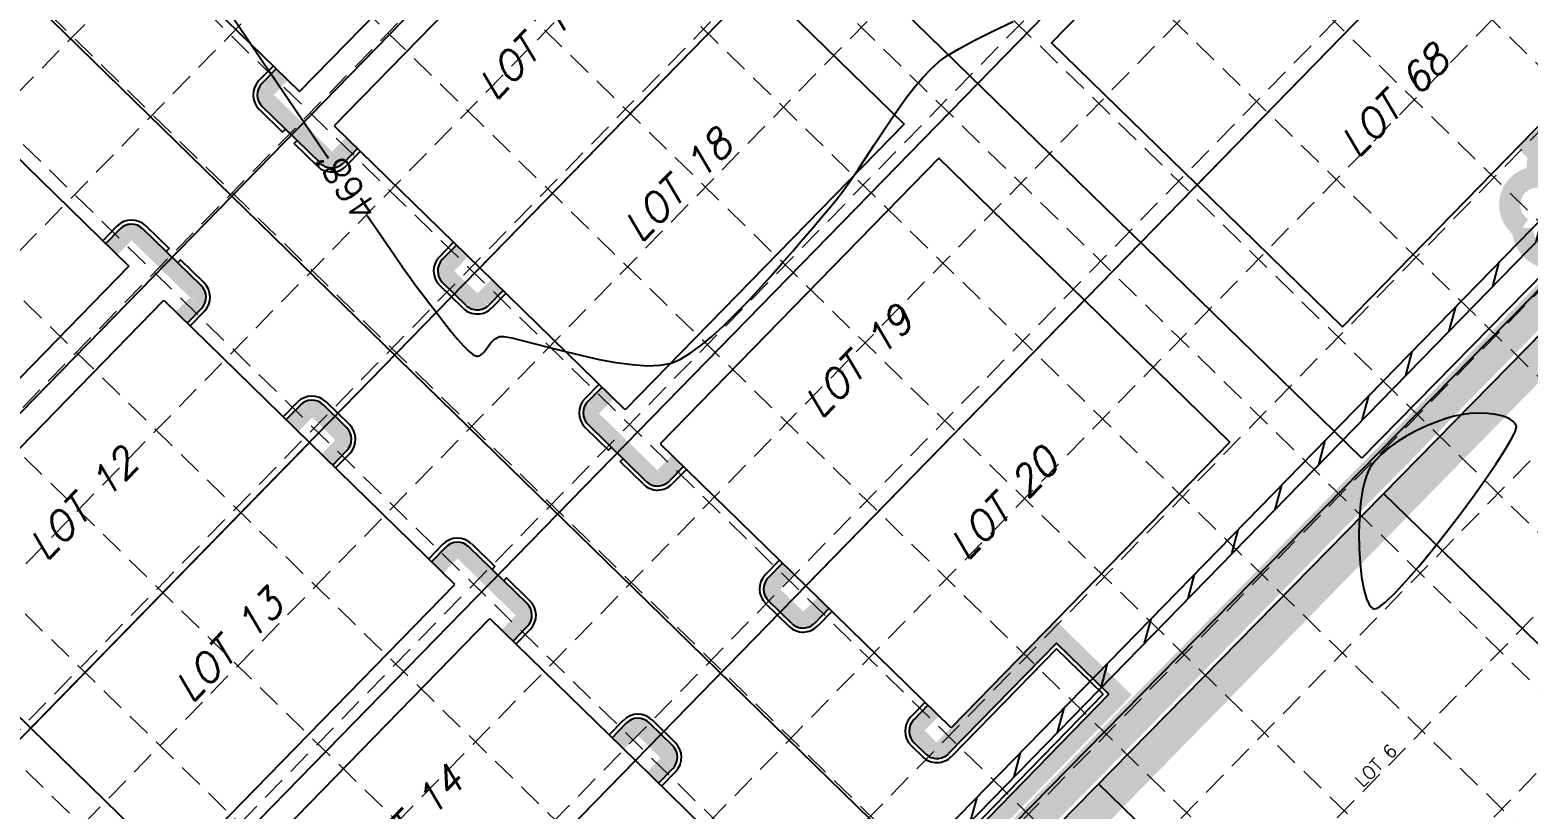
# Model space of a CAD drawing. Header units: feet. Extents: x -15 to 992, y 1644 to 2657.
# Drawn here: x 425.6 to 609.8, y 1996.4 to 2092.2 of the extents above; entities that cross this region are included whole.
import ezdxf
from ezdxf.enums import TextEntityAlignment as Align

# ---------------------------------------------------------------- set-up
doc = ezdxf.new("R2010")
doc.units = ezdxf.units.FT
doc.header["$LTSCALE"] = 30
doc.header["$MEASUREMENT"] = 0
for name, pattern in [('HIDDEN', [0.375, 0.25, -0.125]), ('HIDDEN2', [0.1875, 0.125, -0.0625]), ('x500106ebs$0$PHANTOM', [2.5, 1.25, -0.25, 0.25, -0.25, 0.25, -0.25]), ('x500106ebs$0$PHANTOM2', [1.25, 0.625, -0.125, 0.125, -0.125, 0.125, -0.125])]:
    doc.linetypes.add(name, pattern=pattern)
for name, color, linetype in [('BASE', 7, 'Continuous'), ('CONTOURS', 35, 'x500106ebs$0$PHANTOM2'), ('EROSION BLANKET', 84, 'Continuous'), ('GRID', 254, 'HIDDEN'), ('LEGEND', 7, 'Continuous'), ('LIMITS OF DISTURBANCE', 1, 'Continuous'), ('SILT FENCE', 200, 'Continuous'), ('STORM', 5, 'Continuous'), ('x500106ebs$0$1-LOT-LINES', 251, 'x500106ebs$0$PHANTOM2'), ('x500106ebs$0$4-LOT-LINES', 251, 'x500106ebs$0$PHANTOM2'), ('x500106ebs$0$ADJ-LINES', 251, 'x500106ebs$0$PHANTOM2'), ('x500106ebs$0$BND-LINES', 251, 'x500106ebs$0$PHANTOM'), ('x500106ebs$0$TEXT-EX', 251, 'Continuous'), ('x500106pbs$0$1-BLDG', 1, 'Continuous'), ('x500106pbs$0$1-CURB-BACK', 1, 'Continuous'), ('x500106pbs$0$1-CURB-FACE', 1, 'Continuous'), ('x500106pbs$0$1-TEXT-LOT-30', 1, 'Continuous'), ('x500106pbs$0$4-BLDG', 16, 'HIDDEN2'), ('x500106pbs$0$4-TEXT-LOT-30', 16, 'HIDDEN2'), ('x500106pst$0$HATCH-DWU', 251, 'Continuous')]:
    doc.layers.add(name, color=color, linetype=linetype)
doc.styles.add("L200'", font='ARIAL.TTF', dxfattribs={"height": 0.001969})
doc.styles.add('x500106ebs$0$L80', font='simplex', dxfattribs={"height": 1.6})
doc.styles.add('x500106eto$0$L60', font='simplex', dxfattribs={"height": 1.8})
doc.styles.add('x500106pbs$0$SLANT 80', font='simplex', dxfattribs={"oblique": 15, "height": 2.4})

msp = doc.modelspace()

# ---------------------------------------------------------------- hatches: boundary and pattern name
at = {"layer": 'x500106pst$0$HATCH-DWU'}
h = msp.add_hatch(dxfattribs=at)
h.set_pattern_fill('ANSI31', color=5, scale=30, angle=30, style=0)
edge = h.paths.add_edge_path()
edge.add_line((255.8, 1930.7), (256.91, 1936.02))
edge.add_arc((380.73, 1910.12), 126.5, 149.126, 168.1882, ccw=False)
edge.add_line((272.16, 1975.03), (257.22, 2001.91))
edge.add_line((257.22, 2001.91), (258.5, 2003.22))
edge.add_line((258.5, 2003.22), (273.2, 1976.75))
edge.add_arc((380.73, 1910.12), 126.5, 135.7017, 148.2143, ccw=False)
edge.add_line((290.19, 1998.47), (342.1, 2051.67))
edge.add_line((342.1, 2051.67), (333.98, 2080.57))
edge.add_line((333.98, 2080.57), (335.39, 2082.01))
edge.add_line((335.39, 2082.01), (343.52, 2053.11))
edge.add_line((343.52, 2053.11), (445.47, 2157.59))
edge.add_line((445.47, 2157.59), (437.34, 2186.49))
edge.add_line((437.34, 2186.49), (438.75, 2187.94))
edge.add_line((438.75, 2187.94), (446.88, 2159.04))
edge.add_line((446.88, 2159.04), (455.62, 2167.99))
edge.add_line((455.62, 2167.99), (455.8, 2167.82))
edge.add_line((455.8, 2167.82), (548.91, 2263.24))
edge.add_line((548.91, 2263.24), (540.7, 2292.42))
edge.add_line((540.7, 2292.42), (542.12, 2293.86))
edge.add_line((542.12, 2293.86), (550.32, 2264.68))
edge.add_line((550.32, 2264.68), (625.73, 2341.97))
edge.add_line((625.73, 2341.97), (617.53, 2371.15))
edge.add_line((617.53, 2371.15), (618.94, 2372.59))
edge.add_line((618.94, 2372.59), (627.14, 2343.41))
edge.add_line((627.14, 2343.41), (635.98, 2352.47))
edge.add_line((635.98, 2352.47), (636.07, 2352.39))
edge.add_line((636.07, 2352.39), (677.21, 2394.54))
edge.add_arc((749.58, 2323.91), 101.12, 104.8013, 135.7017, ccw=False)
edge.add_line((723.75, 2421.68), (731.28, 2423.67))
edge.add_line((731.28, 2423.67), (731.85, 2421.5))
edge.add_line((731.85, 2421.5), (724.32, 2419.51))
edge.add_arc((749.58, 2323.91), 98.87, 104.8013, 135.7017)
edge.add_line((678.82, 2392.97), (637.68, 2350.82))
edge.add_line((637.68, 2350.82), (637.77, 2350.73))
edge.add_line((637.77, 2350.73), (636.19, 2349.11))
edge.add_line((636.19, 2349.11), (645.42, 2346.75))
edge.add_line((645.42, 2346.75), (644.01, 2345.31))
edge.add_line((644.01, 2345.31), (634.78, 2347.66))
edge.add_line((634.78, 2347.66), (559.37, 2270.38))
edge.add_line((559.37, 2270.38), (568.6, 2268.02))
edge.add_line((568.6, 2268.02), (567.19, 2266.58))
edge.add_line((567.19, 2266.58), (557.95, 2268.93))
edge.add_line((557.95, 2268.93), (457.59, 2166.07))
edge.add_line((457.59, 2166.07), (457.77, 2165.9))
edge.add_line((457.77, 2165.9), (456.28, 2164.38))
edge.add_line((456.28, 2164.38), (465.23, 2162.1))
edge.add_line((465.23, 2162.1), (463.82, 2160.65))
edge.add_line((463.82, 2160.65), (454.87, 2162.93))
edge.add_line((454.87, 2162.93), (352.92, 2058.45))
edge.add_line((352.92, 2058.45), (361.87, 2056.17))
edge.add_line((361.87, 2056.17), (360.46, 2054.73))
edge.add_line((360.46, 2054.73), (351.51, 2057.01))
edge.add_line((351.51, 2057.01), (292.34, 1996.37))
edge.add_arc((380.73, 1910.12), 123.5, 135.7017, 146.7224)
edge.add_line((277.48, 1977.88), (285.16, 1977.56))
edge.add_line((285.16, 1977.56), (283.52, 1975.88))
edge.add_line((283.52, 1975.88), (276.38, 1976.18))
edge.add_arc((380.73, 1910.12), 123.5, 147.6638, 168.1882)
edge.add_line((259.85, 1935.4), (258.73, 1930.08))
edge.add_line((258.73, 1930.08), (255.8, 1930.7))
h = msp.add_hatch(dxfattribs=at)
h.set_pattern_fill('ANSI31', color=5, scale=30, angle=30, style=0)
h.set_pattern_definition([(75, (349.028, 1798.9143), (-3.622222, 0.970571), [])])
h.paths.add_polyline_path([(350.46, 1798.91), (349.03, 1800.31), (409.15, 1861.92), (411.33, 1863.98), (512.6, 1967.76), (514.78, 1969.82), (719.41, 2179.52), (720.49, 2178.48), (515.86, 1968.77), (513.85, 1966.54), (412.59, 1862.76), (410.58, 1860.53)])

# ---------------------------------------------------------------- linework, layer by layer
at = {"layer": 'CONTOURS', "lineweight": -3}
for p, q in [((450.59, 2093.66, 468), (452.33, 2091.11, 468)), ((544.02, 2092.01, 468), (546.53, 2093.22, 468)), ((452.33, 2091.11, 468), (454.18, 2088.38, 468)), ((541.8, 2090.89, 468), (544.02, 2092.01, 468)), ((538.47, 2089.03, 468), (539.93, 2089.9, 468)), ((539.93, 2089.9, 468), (541.8, 2090.89, 468)), ((454.18, 2088.38, 468), (456.12, 2085.52, 468)), ((535.42, 2086.33, 468), (536.44, 2087.4, 468)), ((536.44, 2087.4, 468), (537.46, 2088.33, 468)), ((537.46, 2088.33, 468), (538.47, 2089.03, 468)), ((456.12, 2085.52, 468), (458.1, 2082.6, 468)), ((534.4, 2085.13, 468), (535.42, 2086.33, 468)), ((532.39, 2082.44, 468), (533.39, 2083.83, 468)), ((533.39, 2083.83, 468), (534.4, 2085.13, 468)), ((458.1, 2082.6, 468), (460.1, 2079.65, 468)), ((531.39, 2081, 468), (532.39, 2082.44, 468)), ((530.4, 2079.52, 468), (531.39, 2081, 468)), ((460.1, 2079.65, 468), (462.08, 2076.73, 468)), ((528.45, 2076.54, 468), (529.42, 2078.02, 468)), ((529.42, 2078.02, 468), (530.4, 2079.52, 468)), ((462.08, 2076.73, 468), (462.31, 2076.39, 468)), ((527.49, 2075.09, 468), (528.45, 2076.54, 468)), ((526.55, 2073.7, 468), (527.49, 2075.09, 468)), ((525.61, 2072.38, 468), (526.55, 2073.7, 468)), ((523.79, 2070.07, 468), (524.69, 2071.16, 468)), ((524.69, 2071.16, 468), (525.61, 2072.38, 468)), ((467.1, 2069.35, 468), (467.53, 2068.71, 468)), ((521.84, 2067.8, 468), (522.88, 2069.02, 468)), ((522.88, 2069.02, 468), (523.79, 2070.07, 468)), ((467.53, 2068.71, 468), (469.08, 2066.44, 468)), ((520.68, 2066.44, 468), (521.84, 2067.8, 468)), ((469.08, 2066.44, 468), (470.44, 2064.47, 468)), ((519.43, 2064.97, 468), (520.68, 2066.44, 468)), ((470.44, 2064.47, 468), (471.57, 2062.84, 468)), ((516.7, 2061.85, 468), (518.1, 2063.43, 468)), ((518.1, 2063.43, 468), (519.43, 2064.97, 468)), ((471.57, 2062.84, 468), (472.44, 2061.62, 468)), ((472.44, 2061.62, 468), (473.01, 2060.84, 468)), ((515.27, 2060.27, 468), (516.7, 2061.85, 468)), ((473.01, 2060.84, 468), (473.86, 2059.72, 468)), ((473.86, 2059.72, 468), (474.75, 2058.55, 468)), ((513.82, 2058.71, 468), (515.27, 2060.27, 468)), ((474.75, 2058.55, 468), (475.64, 2057.38, 468)), ((512.35, 2057.2, 468), (513.82, 2058.71, 468)), ((475.64, 2057.38, 468), (476.53, 2056.22, 468)), ((476.53, 2056.22, 468), (477.39, 2055.14, 468)), ((510.91, 2055.79, 468), (512.35, 2057.2, 468)), ((477.39, 2055.14, 468), (478.2, 2054.16, 468)), ((478.2, 2054.16, 468), (478.95, 2053.32, 468)), ((482.25, 2053.65, 468), (482.73, 2054.15, 468)), ((482.73, 2054.15, 468), (483.36, 2054.48, 468)), ((483.36, 2054.48, 468), (483.91, 2054.48, 468)), ((483.91, 2054.48, 468), (484.86, 2054.31, 468)), ((484.86, 2054.31, 468), (486.15, 2054, 468)), ((508.12, 2053.36, 468), (509.49, 2054.49, 468)), ((509.49, 2054.49, 468), (510.91, 2055.79, 468)), ((478.95, 2053.32, 468), (479.6, 2052.67, 468)), ((479.6, 2052.67, 468), (480.05, 2052.3, 468)), ((480.05, 2052.3, 468), (480.33, 2052.14, 468)), ((480.89, 2052.1, 468), (481.16, 2052.25, 468)), ((481.16, 2052.25, 468), (481.48, 2052.57, 468)), ((481.48, 2052.57, 468), (481.86, 2053.09, 468)), ((481.86, 2053.09, 468), (482.25, 2053.65, 468)), ((486.15, 2054, 468), (487.73, 2053.59, 468)), ((487.73, 2053.59, 468), (489.52, 2053.12, 468)), ((489.52, 2053.12, 468), (491.48, 2052.62, 468)), ((491.48, 2052.62, 468), (493.53, 2052.12, 468)), ((505.61, 2051.68, 468), (506.82, 2052.41, 468)), ((506.82, 2052.41, 468), (508.12, 2053.36, 468)), ((480.33, 2052.14, 468), (480.49, 2052.08, 468)), ((480.49, 2052.08, 468), (480.57, 2052.07, 468)), ((480.57, 2052.07, 468), (480.68, 2052.07, 468)), ((480.68, 2052.07, 468), (480.89, 2052.1, 468)), ((493.53, 2052.12, 468), (495.62, 2051.66, 468)), ((495.62, 2051.66, 468), (497.68, 2051.28, 468)), ((497.68, 2051.28, 468), (499.67, 2051.01, 468)), ((499.67, 2051.01, 468), (501.5, 2050.88, 468)), ((501.5, 2050.88, 468), (503.14, 2050.94, 468)), ((503.14, 2050.94, 468), (504.5, 2051.21, 468)), ((504.5, 2051.21, 468), (505.61, 2051.68, 468)), ((602.71, 2044.99, 468), (601.63, 2044.85, 468)), ((603.8, 2045.05, 468), (602.71, 2044.99, 468)), ((604.87, 2045.02, 468), (603.8, 2045.05, 468)), ((605.87, 2044.9, 468), (604.87, 2045.02, 468)), ((606.77, 2044.69, 468), (605.87, 2044.9, 468)), ((597.48, 2043.53, 468), (596.26, 2042.97, 468)), ((598.66, 2044, 468), (597.48, 2043.53, 468)), ((599.77, 2044.38, 468), (598.66, 2044, 468)), ((600.78, 2044.66, 468), (599.77, 2044.38, 468)), ((601.63, 2044.85, 468), (600.78, 2044.66, 468)), ((607.51, 2044.39, 468), (606.77, 2044.69, 468)), ((607.98, 2044.07, 468), (607.51, 2044.39, 468)), ((608.24, 2043.79, 468), (607.98, 2044.07, 468)), ((608.36, 2043.58, 468), (608.24, 2043.79, 468)), ((608.24, 2042.74, 468), (608.4, 2043.19, 468)), ((608.41, 2043.46, 468), (608.36, 2043.58, 468)), ((608.4, 2043.19, 468), (608.42, 2043.39, 468)), ((608.42, 2043.39, 468), (608.41, 2043.46, 468)), ((593.86, 2041.61, 468), (592.76, 2040.83, 468)), ((595.04, 2042.33, 468), (593.86, 2041.61, 468)), ((596.26, 2042.97, 468), (595.04, 2042.33, 468)), ((606.99, 2040.48, 468), (607.82, 2041.89, 468)), ((607.82, 2041.89, 468), (608.24, 2042.74, 468)), ((591.77, 2039.97, 468), (591.09, 2039.24, 468)), ((592.76, 2040.83, 468), (591.77, 2039.97, 468)), ((605.88, 2038.77, 468), (606.99, 2040.48, 468)), ((590.19, 2037.89, 468), (590, 2037.47, 468)), ((590.28, 2038.08, 468), (590.19, 2037.89, 468)), ((590.4, 2038.28, 468), (590.28, 2038.08, 468)), ((590.65, 2038.67, 468), (590.4, 2038.28, 468)), ((591.09, 2039.24, 468), (590.65, 2038.67, 468)), ((604.54, 2036.82, 468), (605.88, 2038.77, 468)), ((589.76, 2036.73, 468), (589.49, 2035.59, 468)), ((590, 2037.47, 468), (589.76, 2036.73, 468)), ((603.04, 2034.71, 468), (604.54, 2036.82, 468)), ((589.25, 2033.96, 468), (589.1, 2032.17, 468)), ((589.49, 2035.59, 468), (589.25, 2033.96, 468)), ((601.42, 2032.52, 468), (603.04, 2034.71, 468)), ((589.1, 2032.17, 468), (589.05, 2030.29, 468)), ((599.73, 2030.32, 468), (601.42, 2032.52, 468)), ((589.05, 2030.29, 468), (589.08, 2028.41, 468)), ((598.04, 2028.19, 468), (599.73, 2030.32, 468)), ((589.08, 2028.41, 468), (589.19, 2026.58, 468)), ((589.19, 2026.58, 468), (589.38, 2024.89, 468)), ((596.4, 2026.2, 468), (598.04, 2028.19, 468)), ((589.38, 2024.89, 468), (589.65, 2023.42, 468)), ((594.86, 2024.42, 468), (596.4, 2026.2, 468)), ((589.65, 2023.42, 468), (589.99, 2022.23, 468)), ((592.32, 2021.82, 468), (593.49, 2022.94, 468)), ((593.49, 2022.94, 468), (594.86, 2024.42, 468)), ((589.99, 2022.23, 468), (590.3, 2021.53, 468)), ((590.3, 2021.53, 468), (590.57, 2021.18, 468)), ((590.57, 2021.18, 468), (590.75, 2021.03, 468)), ((590.75, 2021.03, 468), (590.85, 2020.99, 468)), ((590.85, 2020.99, 468), (590.94, 2020.98, 468)), ((590.94, 2020.98, 468), (591.15, 2021.02, 468)), ((591.15, 2021.02, 468), (591.58, 2021.24, 468)), ((591.58, 2021.24, 468), (592.32, 2021.82, 468))]:
    msp.add_line(p, q, dxfattribs=at)
at = {"layer": 'EROSION BLANKET', "linetype": 'Continuous', "const_width": 2}
for points in [[(619.49, 2092.8), (621.12, 2094.57, -0.455204), (622.58, 2094.61), (624.16, 2093.13, -0.427641), (624.29, 2091.83), (610.03, 2077.61), (617.84, 2069.86), (663.3, 2116.17), (655.34, 2124), (641.37, 2109.61, -0.397009), (640.1, 2109.54), (638.5, 2111.17, -0.40114), (638.48, 2112.5), (640.34, 2114.29)], [(456.64, 2086.7), (454.81, 2084.82, 0.391785), (454.88, 2083.5), (462.09, 2076.49, 0.427577), (463.5, 2076.54), (465.23, 2078.3)], [(435.65, 2065.19), (437.48, 2067.07, -0.391785), (438.8, 2067.03), (445.99, 2059.99, -0.427577), (445.97, 2058.58), (444.25, 2056.8)], [(478.78, 2064.97), (477.03, 2063.17, 0.384507), (477.09, 2061.8), (480, 2059.02, 0.359084), (481.3, 2059), (483.05, 2060.78)], [(496.65, 2047.51), (494.81, 2045.63, 0.391785), (494.88, 2044.32), (502.09, 2037.3, 0.427577), (503.5, 2037.35), (505.24, 2039.12)], [(457.92, 2043.49), (459.67, 2045.28, -0.384507), (461.04, 2045.26), (463.89, 2042.42, -0.359084), (463.95, 2041.11), (462.21, 2039.32)], [(475.73, 2026.07), (477.56, 2027.96, -0.391785), (478.88, 2027.92), (486.07, 2020.88, -0.427577), (486.05, 2019.47), (484.33, 2017.69)], [(518.86, 2025.84), (517.11, 2024.05, 0.384507), (517.16, 2022.68), (520.07, 2019.9, 0.359084), (521.38, 2019.88), (523.12, 2021.66)], [(518.86, 2025.84), (517.11, 2024.05, 0.384507), (517.17, 2022.68), (520.08, 2019.9, 0.359084), (521.38, 2019.88), (523.13, 2021.66)], [(515.88, 1987), (517.51, 1988.77, -0.455204), (518.98, 1988.81), (520.56, 1987.33, -0.427641), (520.68, 1986.03), (506.42, 1971.8), (514.23, 1964.06), (559.7, 2010.37), (551.73, 2018.19), (537.76, 2003.81, -0.397009), (536.49, 2003.74), (534.89, 2005.37, -0.40114), (534.87, 2006.7), (536.73, 2008.49)], [(497.94, 2004.39), (499.69, 2006.19, -0.384507), (501.06, 2006.16), (503.91, 2003.32, -0.359084), (503.97, 2002.02), (502.23, 2000.23)]]:
    msp.add_lwpolyline(points, format="xyb", dxfattribs=at)
at = {"layer": 'GRID', "color": 252, "linetype": 'HIDDEN', "lineweight": 0, "ltscale": 0.4}
for p, q in [((191.33, 1845.99), (785.4, 2454.43)), ((201.14, 1836.4), (795.22, 2444.84)), ((210.95, 1826.82), (805.03, 2435.26)), ((220.77, 1817.24), (814.84, 2425.68)), ((230.58, 1807.66), (824.66, 2416.1)), ((240.39, 1798.08), (834.47, 2406.52)), ((250.21, 1788.5), (844.29, 2396.93)), ((260.02, 1778.91), (854.1, 2387.35)), ((269.83, 1769.33), (863.91, 2377.77)), ((279.65, 1759.75), (873.73, 2368.19)), ((330.65, 2361.7), (674.17, 2026.29)), ((289.46, 1750.17), (883.54, 2358.61)), ((321.07, 2351.89), (664.59, 2016.48)), ((299.28, 1740.59), (893.35, 2349.03)), ((311.49, 2342.08), (655.01, 2006.67)), ((309.35, 1731.18), (903.42, 2339.62)), ((301.91, 2332.26), (645.43, 1996.85)), ((319.16, 1721.6), (913.24, 2330.04)), ((292.33, 2322.45), (635.84, 1987.04)), ((328.97, 1712.02), (923.05, 2320.46)), ((282.74, 2312.64), (626.26, 1977.23)), ((273.16, 2302.82), (616.68, 1967.41)), ((263.58, 2293.01), (607.1, 1957.6)), ((254, 2283.19), (597.52, 1947.79)), ((244.42, 2273.38), (587.93, 1937.97)), ((234.83, 2263.57), (578.35, 1928.16)), ((225.25, 2253.75), (568.77, 1918.35)), ((215.67, 2243.94), (559.19, 1908.53)), ((206.09, 2234.13), (549.61, 1898.72)), ((196.51, 2224.31), (540.02, 1888.9))]:
    msp.add_line(p, q, dxfattribs=at)
at = {"layer": 'LEGEND', "color": 170, "ltscale": 100, "const_width": 2.6}
msp.add_lwpolyline([(611.14, 2074.08, 0.520567), (611.14, 2074.08, 0.765195), (609.15, 2067.81, 0.417879), (612.94, 2064.06, 0.6649), (618.37, 2068.15, 0.744833), (624.12, 2073.13, 0.975642), (623.93, 2079.92, 0.520567), (618.9, 2083.18, 0.520567), (616.17, 2079.83, 0.540264), (611.14, 2074.08)], format="xyb", close=True, dxfattribs=at)
at = {"layer": 'LIMITS OF DISTURBANCE', "linetype": 'HIDDEN', "ltscale": 3, "const_width": 4}
msp.add_lwpolyline([(99.88, 2101.04), (546.25, 2554.89), (555.13, 2546.71), (591.98, 2571.48), (859.16, 2305.03), (375.43, 1810.86), (93.6, 2088.41), (90.24, 2091.35)], close=True, dxfattribs=at)
at = {"layer": 'SILT FENCE', "linetype": 'Continuous', "const_width": 4}
msp.add_lwpolyline([(377.67, 1820.07), (853.05, 2304.83), (836.84, 2320.68)], dxfattribs=at)
at = {"layer": 'STORM', "linetype": 'Continuous'}
for points in [[(514.78, 1969.82), (719.41, 2179.52)], [(515.86, 1968.77), (720.49, 2178.48)]]:
    msp.add_lwpolyline(points, dxfattribs=at)
at = {"layer": 'x500106ebs$0$1-LOT-LINES', "color": 7, "linetype": 'Continuous'}
for p, q in [((418.78, 1999.23), (522.14, 2105.15)), ((458.86, 1960.12), (562.22, 2066.04))]:
    msp.add_line(p, q, dxfattribs=at)
for points in [[(398.74, 2018.78), (502.1, 2124.71)], [(537.55, 1986.73), (419.65, 2101.78)], [(438.82, 1979.67), (542.18, 2085.6)]]:
    msp.add_lwpolyline(points, dxfattribs=at)
at = {"layer": 'x500106ebs$0$4-LOT-LINES', "color": 7, "linetype": 'Continuous'}
msp.add_line((562.22, 2066.04), (717.27, 2224.93), dxfattribs=at)
msp.add_lwpolyline([(542.18, 2085.6), (697.23, 2244.49)], dxfattribs=at)
at = {"layer": 'x500106ebs$0$ADJ-LINES', "color": 252, "linetype": 'Continuous'}
for p, q in [((882.58, 2331.03), (382.01, 1821.22)), ((851.33, 2304.78), (381.27, 1826.17)), ((624.11, 2003.99), (592.08, 2035.17)), ((589.19, 1968.2), (557.04, 1999.49))]:
    msp.add_line(p, q, dxfattribs=at)
at = {"layer": 'x500106ebs$0$BND-LINES', "color": 7, "linetype": 'Continuous'}
for points in [[(715.69, 2444.45), (852.74, 2307.65), (589.4, 2039.52)], [(589.4, 2039.52), (471.33, 2154.74)]]:
    msp.add_lwpolyline(points, dxfattribs=at)
at = {"layer": 'x500106pbs$0$1-BLDG', "color": 7}
for p, q in [((458.75, 2084.58), (493.03, 2119.71)), ((497.32, 2115.52), (463.05, 2080.39)), ((440.86, 2102.04), (458.75, 2084.58)), ((480.94, 2062.93), (515.22, 2098.06)), ((480.94, 2062.93), (515.22, 2098.06)), ((515.22, 2098.06), (533.11, 2080.6)), ((419.91, 2080.57), (437.8, 2063.11)), ((463.05, 2080.39), (480.94, 2062.93)), ((533.11, 2080.6), (498.83, 2045.47)), ((537.4, 2076.41), (503.13, 2041.28)), ((555.3, 2058.95), (537.4, 2076.41)), ((437.8, 2063.11), (403.52, 2027.98)), ((498.83, 2045.47), (480.94, 2062.93)), ((407.81, 2023.79), (442.09, 2058.92)), ((442.09, 2058.92), (459.99, 2041.46)), ((521.02, 2023.82), (555.3, 2058.95)), ((521.02, 2023.82), (555.3, 2058.95)), ((555.3, 2058.95), (573.19, 2041.49)), ((459.99, 2041.46), (425.71, 2006.33)), ((459.99, 2041.46), (425.71, 2006.33)), ((477.88, 2024), (459.99, 2041.46)), ((503.13, 2041.28), (521.02, 2023.82)), ((573.19, 2041.49), (538.91, 2006.36)), ((425.71, 2006.33), (407.81, 2023.79)), ((443.6, 1988.87), (477.88, 2024)), ((538.91, 2006.36), (521.02, 2023.82)), ((447.89, 1984.68), (482.17, 2019.81)), ((482.17, 2019.81), (500.07, 2002.35)), ((425.71, 2006.33), (443.6, 1988.87)), ((500.07, 2002.35), (465.79, 1967.22)), ((500.07, 2002.35), (465.79, 1967.22)), ((517.96, 1984.89), (500.07, 2002.35))]:
    msp.add_line(p, q, dxfattribs=at)
at = {"layer": 'x500106pbs$0$1-CURB-BACK', "color": 7, "linetype": 'Continuous'}
for p, q in [((455.89, 2087.37), (454.14, 2085.58)), ((461.33, 2075.77), (454.18, 2082.75)), ((465.91, 2077.59), (464.16, 2075.8)), ((434.94, 2065.9), (436.68, 2067.69)), ((446.67, 2060.74), (439.51, 2067.72)), ((478.08, 2065.72), (476.33, 2063.93)), ((479.23, 2058.31), (476.36, 2061.1)), ((483.8, 2060.13), (482.06, 2058.34)), ((444.96, 2056.12), (446.7, 2057.91)), ((495.97, 2048.26), (494.22, 2046.47)), ((457.12, 2044.25), (458.87, 2046.04)), ((464.56, 2043.28), (461.7, 2046.07)), ((501.41, 2036.66), (494.26, 2043.64)), ((462.85, 2038.66), (464.6, 2040.45)), ((505.99, 2038.48), (504.24, 2036.69)), ((475.02, 2026.79), (476.76, 2028.58)), ((486.75, 2021.63), (479.59, 2028.61)), ((518.16, 2026.61), (516.41, 2024.82)), ((519.31, 2019.2), (516.44, 2021.99)), ((523.88, 2021.02), (522.14, 2019.23)), ((485.04, 2017.01), (486.78, 2018.8)), ((551.85, 2016.78), (538.58, 2003.19)), ((558.31, 2010.48), (551.85, 2016.78)), ((558.31, 2010.48), (514.31, 1965.39)), ((536.05, 2009.15), (534.3, 2007.36)), ((497.2, 2005.14), (498.95, 2006.93)), ((504.64, 2004.17), (501.78, 2006.96)), ((534.34, 2004.53), (535.75, 2003.15)), ((502.93, 1999.55), (504.68, 2001.34))]:
    msp.add_line(p, q, dxfattribs=at)
for centre, start, end in [((455.57, 2084.19), 135.7017, 225.7017), ((462.73, 2077.2), 225.7017, 315.7017), ((438.11, 2066.29), 45.7017, 135.7017), ((477.76, 2062.53), 135.7017, 225.7017), ((445.27, 2059.31), 315.7017, 45.7017), ((480.62, 2059.74), 225.7017, 315.7017), ((460.3, 2044.64), 45.7017, 135.7017), ((495.65, 2045.08), 135.7017, 225.7017), ((463.16, 2041.85), 315.7017, 45.7017), ((502.81, 2038.09), 225.7017, 315.7017), ((478.19, 2027.18), 45.7017, 135.7017), ((517.84, 2023.42), 135.7017, 225.7017), ((485.35, 2020.2), 315.7017, 45.7017), ((520.7, 2020.63), 225.7017, 315.7017), ((500.38, 2005.53), 45.7017, 135.7017), ((535.73, 2005.96), 135.7017, 225.7017), ((503.24, 2002.74), 315.7017, 45.7017), ((537.15, 2004.58), 225.7017, 315.7017)]:
    msp.add_arc(centre, 2, start, end, dxfattribs=at)
at = {"layer": 'x500106pbs$0$1-CURB-FACE', "color": 7, "linetype": 'Continuous'}
for p, q in [((455.53, 2087.72), (453.78, 2085.93)), ((453.83, 2082.4), (456.69, 2079.6)), ((456.69, 2079.6), (457.04, 2079.96)), ((458.12, 2078.21), (458.47, 2078.56)), ((460.98, 2075.41), (458.12, 2078.21)), ((466.27, 2077.24), (464.52, 2075.46)), ((434.58, 2066.25), (436.32, 2068.04)), ((439.86, 2068.08), (442.72, 2065.29)), ((442.72, 2065.29), (442.37, 2064.93)), ((477.72, 2066.07), (475.97, 2064.28)), ((444.15, 2063.89), (443.8, 2063.53)), ((447.02, 2061.1), (444.15, 2063.89)), ((478.88, 2057.95), (476.01, 2060.75)), ((484.16, 2059.78), (482.41, 2058)), ((445.31, 2055.77), (447.06, 2057.56)), ((495.61, 2048.61), (493.86, 2046.82)), ((456.77, 2044.6), (458.51, 2046.39)), ((464.91, 2043.64), (462.05, 2046.43)), ((493.91, 2043.29), (496.77, 2040.49)), ((463.21, 2038.31), (464.95, 2040.1)), ((496.77, 2040.49), (497.12, 2040.85)), ((498.2, 2039.1), (498.55, 2039.45)), ((501.06, 2036.3), (498.2, 2039.1)), ((506.35, 2038.13), (504.6, 2036.35)), ((474.66, 2027.14), (476.4, 2028.93)), ((479.94, 2028.97), (482.8, 2026.18)), ((517.8, 2026.96), (516.05, 2025.17)), ((482.8, 2026.18), (482.45, 2025.82)), ((484.23, 2024.78), (483.88, 2024.42)), ((487.1, 2021.99), (484.23, 2024.78)), ((518.96, 2018.84), (516.09, 2021.64)), ((524.24, 2020.67), (522.49, 2018.89)), ((485.39, 2016.66), (487.14, 2018.45)), ((551.86, 2016.08), (538.94, 2002.84)), ((557.6, 2010.48), (551.86, 2016.08)), ((557.6, 2010.48), (514.3, 1966.1)), ((535.69, 2009.5), (533.94, 2007.71)), ((496.85, 2005.49), (498.59, 2007.28)), ((504.99, 2004.53), (502.13, 2007.32)), ((533.99, 2004.18), (535.4, 2002.79)), ((503.29, 1999.2), (505.03, 2000.99))]:
    msp.add_line(p, q, dxfattribs=at)
for centre, start, end in [((455.57, 2084.19), 135.7017, 225.7017), ((462.73, 2077.2), 225.7017, 315.7017), ((438.11, 2066.29), 45.7017, 135.7017), ((477.76, 2062.53), 135.7017, 225.7017), ((445.27, 2059.31), 315.7017, 45.7017), ((480.62, 2059.74), 225.7017, 315.7017), ((460.3, 2044.64), 45.7017, 135.7017), ((495.65, 2045.08), 135.7017, 225.7017), ((463.16, 2041.85), 315.7017, 45.7017), ((502.81, 2038.09), 225.7017, 315.7017), ((478.19, 2027.18), 45.7017, 135.7017), ((517.84, 2023.42), 135.7017, 225.7017), ((485.35, 2020.2), 315.7017, 45.7017), ((520.7, 2020.63), 225.7017, 315.7017), ((500.38, 2005.53), 45.7017, 135.7017), ((535.73, 2005.96), 135.7017, 225.7017), ((503.24, 2002.74), 315.7017, 45.7017), ((537.15, 2004.58), 225.7017, 315.7017)]:
    msp.add_arc(centre, 2.5, start, end, dxfattribs=at)
at = {"layer": 'x500106pbs$0$4-BLDG', "color": 7, "linetype": 'Continuous'}
for p, q in [((551.26, 2090.6), (585.54, 2125.73)), ((603.43, 2108.27), (569.15, 2073.14)), ((603.43, 2108.27), (569.15, 2073.14)), ((569.15, 2073.14), (551.26, 2090.6)), ((587.04, 2055.68), (621.32, 2090.81)), ((569.15, 2073.14), (587.04, 2055.68))]:
    msp.add_line(p, q, dxfattribs=at)

# ---------------------------------------------------------------- texts
at = {"layer": 'BASE', "color": 7, "style": "L200'"}
msp.add_text('Location of concrete washout will be determined in the field and will be reflected on this Site Map. Locate utilities and verify location of silt fence prior to installation.', height=4.44983, rotation=45.6842, dxfattribs=at).set_placement((357.6, 1702.88))
at = {"layer": 'CONTOURS', "style": 'x500106eto$0$L60'}
msp.add_text("468'", height=3.2, rotation=124.201, dxfattribs=at).set_placement((468.57, 2070.04, 468))
at = {"layer": 'x500106ebs$0$TEXT-EX', "color": 252, "style": 'x500106ebs$0$L80'}
msp.add_text('LOT 6', height=1.6, rotation=45.4987, dxfattribs=at).set_placement((591.7, 2001.16), align=Align.CENTER)
at = {"layer": 'x500106pbs$0$1-TEXT-LOT-30', "color": 7, "style": 'x500106pbs$0$SLANT 80', "oblique": 15}
for s, p in [('LOT 17', (488.62, 2089.28)), ('LOT 18', (506.52, 2071.82)), ('LOT 19', (528.7, 2050.17)), ('LOT 12', (433.39, 2032.67)), ('LOT 20', (546.6, 2032.71)), ('LOT 13', (451.28, 2015.21)), ('LOT 14', (473.47, 1993.56))]:
    msp.add_text(s, height=3.5, rotation=45.7017, dxfattribs=at).set_placement(p, align=Align.CENTER)
at = {"layer": 'x500106pbs$0$4-TEXT-LOT-30', "color": 7, "style": 'x500106pbs$0$SLANT 80', "oblique": 15}
msp.add_text('LOT 68', height=3.5, rotation=45.7017, dxfattribs=at).set_placement((594.65, 2082.2), align=Align.CENTER)

doc.saveas('drawing.dxf')
